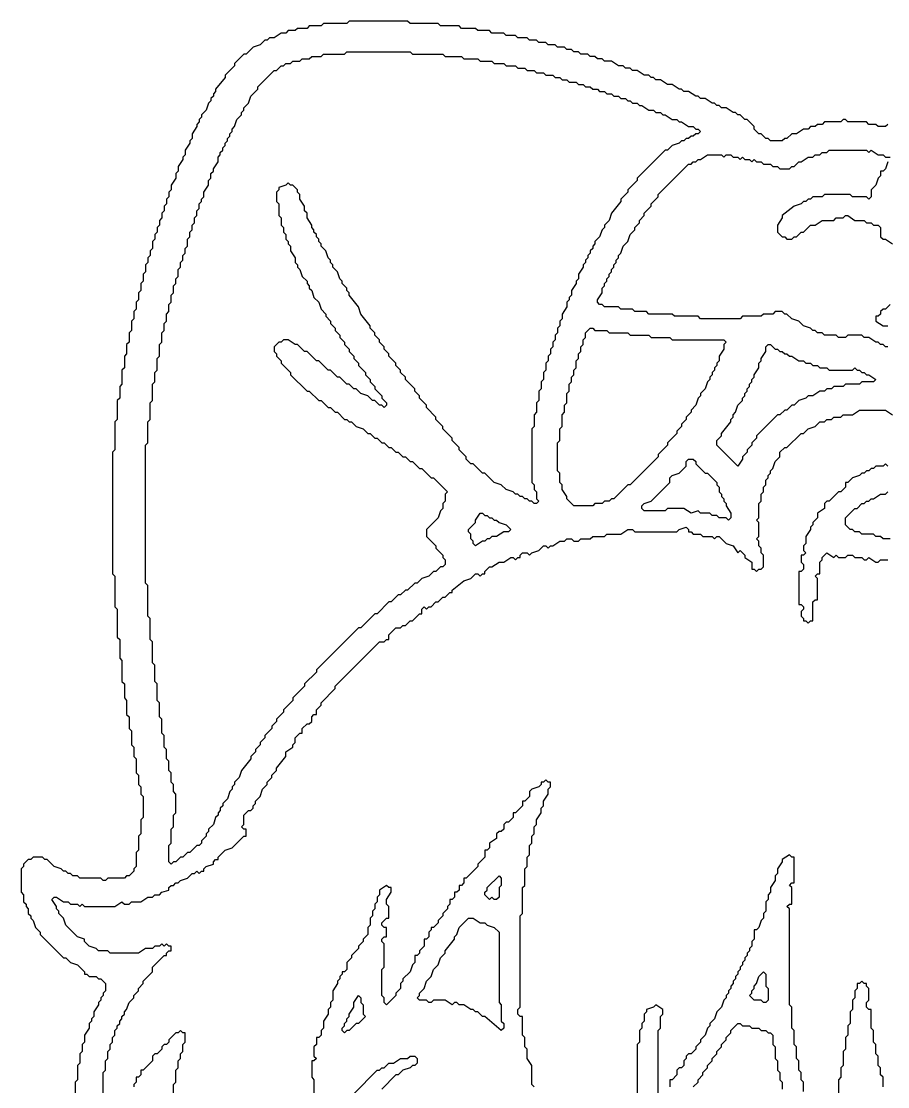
# Model space of a CAD drawing. Header units: millimetres. Extents: x 2 to 58.7, y 4.1 to 84.
# Drawn here: x 16.42 to 38.84, y 56.42 to 84 of the extents above; entities that cross this region are included whole.
import ezdxf

# ---------------------------------------------------------------- set-up
doc = ezdxf.new("R2010")
doc.units = ezdxf.units.MM
doc.layers.add('RAISED_METAL', color=7, linetype='Continuous')

msp = doc.modelspace()

# ---------------------------------------------------------------- linework, layer by layer
at = {"layer": 'RAISED_METAL'}
for points in [[(38.844, 81.333), (38.783, 81.273), (38.601, 81.273), (38.541, 81.333), (38.359, 81.333), (38.299, 81.394), (37.814, 81.394), (37.753, 81.455), (37.693, 81.455), (37.632, 81.394), (37.208, 81.394), (37.147, 81.333), (37.026, 81.333), (36.965, 81.273), (36.844, 81.273), (36.784, 81.212), (36.662, 81.212), (36.481, 81.091), (36.359, 81.091), (36.238, 80.97), (36.178, 80.97), (36.117, 80.909), (35.814, 80.909), (35.753, 80.97), (35.693, 80.97), (35.572, 81.091), (35.511, 81.091), (35.39, 81.212), (35.39, 81.273), (35.208, 81.455), (35.147, 81.455), (35.026, 81.576), (34.966, 81.576), (34.905, 81.636), (34.844, 81.636), (34.663, 81.758), (34.541, 81.758), (34.481, 81.818), (34.42, 81.818), (34.36, 81.879), (34.299, 81.879), (34.117, 82), (33.996, 82), (33.935, 82.061), (33.875, 82.061), (33.693, 82.182), (33.572, 82.182), (33.511, 82.242), (33.451, 82.242), (33.269, 82.364), (33.148, 82.364), (32.966, 82.485), (32.845, 82.485), (32.784, 82.545), (32.723, 82.545), (32.663, 82.606), (32.542, 82.606), (32.36, 82.727), (32.239, 82.727), (32.178, 82.788), (32.057, 82.788), (31.996, 82.848), (31.875, 82.848), (31.693, 82.97), (31.511, 82.97), (31.451, 83.03), (31.33, 83.03), (31.269, 83.091), (31.148, 83.091), (31.087, 83.152), (30.906, 83.152), (30.845, 83.212), (30.724, 83.212), (30.663, 83.273), (30.542, 83.273), (30.481, 83.333), (30.3, 83.333), (30.239, 83.394), (30.057, 83.394), (29.997, 83.455), (29.815, 83.455), (29.754, 83.515), (29.572, 83.515), (29.512, 83.576), (29.269, 83.576), (29.209, 83.636), (28.966, 83.636), (28.906, 83.697), (28.603, 83.697), (28.542, 83.758), (28.239, 83.758), (28.179, 83.818), (27.815, 83.818), (27.754, 83.879), (27.27, 83.879), (27.209, 83.939), (26.482, 83.939), (26.421, 84), (24.906, 84), (24.846, 83.939), (24.24, 83.939), (24.179, 83.879), (23.876, 83.879), (23.816, 83.818), (23.573, 83.818), (23.513, 83.758), (23.331, 83.758), (23.27, 83.697), (23.149, 83.697), (22.967, 83.576), (22.846, 83.576), (22.785, 83.515), (22.725, 83.515), (22.604, 83.394), (22.422, 83.333), (22.24, 83.152), (22.179, 83.152), (21.937, 82.909), (21.937, 82.848), (21.695, 82.606), (21.695, 82.545), (21.452, 82.242), (21.452, 82.182), (21.392, 82.121), (21.392, 82.061), (21.331, 82), (21.331, 81.939), (21.27, 81.879), (21.21, 81.697), (21.089, 81.576), (21.089, 81.515), (21.028, 81.455), (21.028, 81.394), (20.967, 81.333), (20.967, 81.273), (20.846, 81.091), (20.846, 80.97), (20.786, 80.909), (20.786, 80.848), (20.664, 80.667), (20.664, 80.545), (20.604, 80.485), (20.604, 80.424), (20.483, 80.242), (20.483, 80.121), (20.422, 80.061), (20.422, 79.939), (20.301, 79.758), (20.301, 79.636), (20.24, 79.576), (20.24, 79.455), (20.18, 79.394), (20.18, 79.273), (20.119, 79.212), (20.119, 79.091), (20.058, 79.03), (20.058, 78.909), (19.998, 78.848), (19.998, 78.727), (19.937, 78.667), (19.937, 78.545), (19.877, 78.485), (19.877, 78.364), (19.816, 78.303), (19.816, 78.121), (19.755, 78.061), (19.755, 77.939), (19.695, 77.879), (19.695, 77.758), (19.634, 77.697), (19.634, 77.515), (19.574, 77.455), (19.574, 77.273), (19.513, 77.212), (19.513, 77.03), (19.452, 76.97), (19.452, 76.788), (19.392, 76.727), (19.392, 76.545), (19.331, 76.485), (19.331, 76.303), (19.271, 76.242), (19.271, 76), (19.21, 75.939), (19.21, 75.697), (19.149, 75.636), (19.149, 75.394), (19.089, 75.333), (19.089, 75.03), (19.028, 74.97), (19.028, 74.606), (18.968, 74.545), (18.968, 74.242), (18.907, 74.182), (18.907, 73.697), (18.846, 73.636), (18.846, 72.909), (18.786, 72.848), (18.786, 69.697), (18.846, 69.636), (18.846, 68.848), (18.907, 68.788), (18.907, 68.061), (18.968, 68), (18.968, 67.515), (19.028, 67.455), (19.028, 66.909), (19.089, 66.848), (19.089, 66.485), (19.149, 66.424), (19.149, 66.061), (19.21, 66), (19.21, 65.697), (19.271, 65.636), (19.271, 65.273), (19.331, 65.212), (19.331, 64.97), (19.392, 64.909), (19.392, 64.545), (19.452, 64.485), (19.452, 64.242), (19.513, 64.182), (19.513, 64), (19.574, 63.939), (19.574, 63.394), (19.513, 63.333), (19.513, 62.97), (19.452, 62.909), (19.452, 62.545), (19.392, 62.485), (19.392, 62.121), (19.331, 62.061), (19.331, 62), (19.21, 61.879), (19.149, 61.879), (19.089, 61.818), (18.665, 61.818), (18.604, 61.758), (18.543, 61.758), (18.483, 61.818), (17.937, 61.818), (17.877, 61.879), (17.756, 61.879), (17.695, 61.939), (17.634, 61.939), (17.574, 62), (17.513, 62), (17.453, 62.061), (17.271, 62.121), (17.089, 62.303), (17.029, 62.303), (16.968, 62.364), (16.726, 62.364), (16.665, 62.303), (16.604, 62.303), (16.483, 62.182), (16.483, 62.121), (16.423, 62.061), (16.423, 61.455), (16.483, 61.394), (16.483, 61.212), (16.544, 61.152), (16.544, 61.091), (16.604, 61.03), (16.604, 60.909), (16.665, 60.848), (16.665, 60.788), (16.726, 60.727), (16.786, 60.545), (16.907, 60.424), (16.907, 60.364), (17.513, 59.758), (17.574, 59.758), (17.695, 59.636), (17.877, 59.576), (18.059, 59.394), (18.059, 59.333), (18.119, 59.333), (18.18, 59.273), (18.362, 59.273), (18.422, 59.212), (18.483, 59.212), (18.604, 59.091), (18.604, 58.909), (18.543, 58.848), (18.543, 58.788), (18.483, 58.727), (18.483, 58.667), (18.422, 58.606), (18.422, 58.545), (18.301, 58.364), (18.301, 58.242), (18.24, 58.182), (18.24, 58.121), (18.18, 58.061), (18.18, 57.939), (18.059, 57.758), (18.059, 57.576), (17.998, 57.515), (17.998, 57.333), (17.937, 57.273), (17.937, 57.03), (17.877, 56.97), (17.877, 56.606), (17.816, 56.545), (17.816, 56.242)], [(38.844, 75.576), (38.783, 75.576), (38.723, 75.636), (38.662, 75.636), (38.601, 75.697), (38.541, 75.697), (38.359, 75.818), (38.238, 75.818), (38.177, 75.879), (37.814, 75.879), (37.753, 75.818), (37.571, 75.818), (37.511, 75.879), (37.208, 75.879), (37.147, 75.939), (37.026, 75.939), (36.965, 76), (36.905, 76), (36.844, 76.061), (36.662, 76.121), (36.541, 76.242), (36.359, 76.303), (36.238, 76.424), (36.178, 76.424), (36.117, 76.485), (35.935, 76.485), (35.875, 76.424), (35.632, 76.424), (35.572, 76.364), (35.087, 76.364), (35.026, 76.303), (33.996, 76.303), (33.935, 76.364), (33.329, 76.364), (33.269, 76.424), (32.663, 76.424), (32.602, 76.485), (32.299, 76.485), (32.239, 76.545), (31.936, 76.545), (31.875, 76.606), (31.511, 76.606), (31.451, 76.667), (31.39, 76.667), (31.33, 76.727), (31.33, 76.788), (31.451, 76.97), (31.451, 77.091), (31.511, 77.152), (31.511, 77.212), (31.572, 77.273), (31.572, 77.333), (31.633, 77.394), (31.633, 77.455), (31.693, 77.515), (31.693, 77.576), (31.754, 77.636), (31.754, 77.697), (31.814, 77.758), (31.814, 77.818), (31.875, 77.879), (31.875, 77.939), (31.936, 78), (31.996, 78.182), (32.117, 78.303), (32.178, 78.485), (32.299, 78.606), (32.299, 78.667), (32.42, 78.788), (32.42, 78.848), (32.542, 78.97), (32.542, 79.03), (32.723, 79.212), (32.723, 79.273), (32.905, 79.455), (32.905, 79.515), (33.693, 80.303), (33.754, 80.303), (33.814, 80.364), (33.875, 80.364), (33.935, 80.424), (33.996, 80.424), (34.178, 80.545), (34.541, 80.545), (34.602, 80.485), (34.663, 80.545), (34.784, 80.545), (34.844, 80.485), (34.966, 80.485), (35.026, 80.424), (35.087, 80.485), (35.147, 80.424), (35.269, 80.424), (35.329, 80.364), (35.39, 80.424), (35.45, 80.364), (35.572, 80.364), (35.632, 80.303), (35.814, 80.303), (35.875, 80.242), (35.996, 80.242), (36.056, 80.182), (36.299, 80.182), (36.359, 80.242), (36.42, 80.242), (36.541, 80.364), (36.602, 80.364), (36.784, 80.485), (36.905, 80.485), (36.965, 80.545), (37.087, 80.545), (37.147, 80.606), (37.268, 80.606), (37.329, 80.667), (38.299, 80.667), (38.359, 80.606), (38.42, 80.667), (38.601, 80.545), (38.723, 80.545), (38.783, 80.485), (38.904, 80.485)], [(38.844, 80.364), (38.783, 80.182), (38.723, 80.121), (38.662, 80.121), (38.662, 80), (38.601, 79.939), (38.541, 79.758), (38.42, 79.636), (38.42, 79.455), (38.359, 79.394), (38.299, 79.455), (37.935, 79.455), (37.874, 79.515), (37.208, 79.515), (37.147, 79.455), (36.905, 79.455), (36.844, 79.394), (36.784, 79.394), (36.723, 79.333), (36.662, 79.333), (36.602, 79.273), (36.42, 79.212), (36.117, 78.97), (36.117, 78.909), (35.996, 78.727), (35.996, 78.545), (36.117, 78.424), (36.178, 78.424), (36.238, 78.364), (36.359, 78.364), (36.42, 78.424), (36.481, 78.424), (36.602, 78.545), (36.662, 78.545), (36.844, 78.727), (36.965, 78.727), (37.147, 78.848), (37.45, 78.848), (37.511, 78.909), (37.693, 78.909), (37.753, 78.97), (37.814, 78.97), (37.996, 78.848), (38.238, 78.848), (38.299, 78.788), (38.42, 78.788), (38.48, 78.727), (38.601, 78.727), (38.662, 78.667), (38.662, 78.424), (38.723, 78.364), (38.783, 78.364), (38.965, 78.242)], [(38.904, 76.667), (38.783, 76.545), (38.723, 76.545), (38.662, 76.485), (38.662, 76.424), (38.601, 76.364), (38.541, 76.364), (38.541, 76.242), (38.723, 76.121), (38.844, 76.121)], [(18.543, 55.818), (18.543, 56.788), (18.604, 56.848), (18.604, 57.091), (18.665, 57.152), (18.665, 57.333), (18.725, 57.394), (18.725, 57.515), (18.786, 57.576), (18.786, 57.697), (18.846, 57.758), (18.846, 57.879), (18.907, 57.939), (18.907, 58), (18.968, 58.061), (18.968, 58.121), (19.028, 58.182), (19.028, 58.242), (19.089, 58.303), (19.089, 58.364), (19.149, 58.424), (19.21, 58.606), (19.331, 58.727), (19.331, 58.788), (19.452, 58.909), (19.452, 58.97), (19.574, 59.091), (19.574, 59.152), (19.816, 59.394), (19.816, 59.515), (20.119, 59.818), (20.18, 59.818), (20.18, 59.879), (20.24, 59.939), (20.301, 59.939), (20.301, 60.061), (20.24, 60.061), (20.18, 60.121), (20.119, 60.061), (20.058, 60.121), (19.998, 60.061), (19.877, 60.061), (19.816, 60), (19.634, 60), (19.452, 59.879), (18.725, 59.879), (18.665, 59.939), (18.422, 59.939), (18.362, 60), (18.18, 60.061), (18.059, 60.182), (18.059, 60.242), (17.877, 60.303), (17.574, 60.606), (17.513, 60.788), (17.392, 60.909), (17.392, 60.97), (17.331, 61.03), (17.331, 61.091), (17.21, 61.273), (17.271, 61.333), (17.331, 61.333), (17.513, 61.212), (17.634, 61.212), (17.695, 61.152), (17.877, 61.152), (17.937, 61.091), (17.998, 61.152), (18.059, 61.091), (18.846, 61.091), (19.028, 61.212), (19.089, 61.152), (19.21, 61.152), (19.271, 61.212), (19.513, 61.212), (19.695, 61.333), (19.816, 61.333), (19.877, 61.394), (19.998, 61.394), (20.058, 61.455), (20.24, 61.515), (20.24, 61.576), (20.301, 61.636), (20.361, 61.636), (20.422, 61.697), (20.483, 61.697), (20.543, 61.758), (20.725, 61.818), (20.846, 61.939), (20.907, 61.939), (20.967, 62), (21.028, 61.939), (21.089, 62), (21.149, 62), (21.149, 62.061), (21.21, 62.121), (21.392, 62.182), (21.392, 62.242), (21.452, 62.303), (21.513, 62.303), (21.513, 62.364), (21.695, 62.545), (21.876, 62.606), (22.179, 62.909), (22.24, 62.909), (22.24, 63.091), (22.179, 63.091), (22.119, 63.152), (22.179, 63.212), (22.179, 63.455), (22.301, 63.576), (22.361, 63.576), (22.422, 63.636), (22.422, 63.697), (22.482, 63.758), (22.482, 63.818), (22.604, 63.939), (22.664, 64.121), (22.785, 64.242), (22.785, 64.303), (22.907, 64.424), (22.907, 64.485), (23.028, 64.606), (23.028, 64.667), (23.27, 64.97), (23.27, 65.091), (23.452, 65.212), (23.452, 65.273), (23.513, 65.333), (23.513, 65.455), (23.634, 65.576), (23.694, 65.576), (23.694, 65.697), (23.816, 65.818), (23.876, 65.818), (23.937, 65.879), (23.937, 66), (23.997, 66.061), (24.058, 66.061), (24.058, 66.182), (24.179, 66.303), (24.179, 66.364), (24.543, 66.727), (24.543, 66.788), (25.694, 67.939), (25.815, 67.939), (25.876, 68), (25.936, 68), (25.936, 68.121), (26.118, 68.303), (26.239, 68.303), (26.3, 68.364), (26.361, 68.364), (26.482, 68.485), (26.542, 68.485), (26.724, 68.667), (26.785, 68.667), (26.785, 68.788), (26.845, 68.848), (26.906, 68.788), (26.967, 68.848), (27.027, 68.848), (27.148, 68.97), (27.209, 68.97), (27.33, 69.091), (27.391, 69.091), (27.512, 69.212), (27.573, 69.212), (27.573, 69.273), (27.876, 69.515), (28.057, 69.576), (28.179, 69.697), (28.239, 69.697), (28.3, 69.636), (28.36, 69.697), (28.421, 69.697), (28.421, 69.758), (28.542, 69.879), (28.603, 69.879), (28.785, 70), (28.906, 70), (29.088, 70.121), (29.148, 70.121), (29.209, 70.061), (29.269, 70.121), (29.33, 70.121), (29.33, 70.182), (29.391, 70.242), (29.512, 70.242), (29.572, 70.182), (29.633, 70.242), (29.815, 70.303), (29.936, 70.424), (29.997, 70.424), (30.057, 70.364), (30.118, 70.424), (30.178, 70.424), (30.36, 70.545), (30.481, 70.545), (30.542, 70.606), (30.663, 70.606), (30.724, 70.545), (30.845, 70.545), (30.906, 70.606), (31.148, 70.606), (31.209, 70.667), (31.511, 70.667), (31.572, 70.727), (31.936, 70.727), (32.117, 70.848), (32.239, 70.848), (32.299, 70.788), (33.39, 70.788), (33.451, 70.848), (33.632, 70.909), (33.693, 70.848), (33.693, 70.788), (33.754, 70.788), (33.814, 70.727), (33.996, 70.727), (34.057, 70.667), (34.299, 70.667), (34.36, 70.606), (34.42, 70.667), (34.481, 70.667), (34.663, 70.485), (34.844, 70.424), (34.966, 70.242), (35.026, 70.303), (35.147, 70.182), (35.147, 70.121), (35.329, 70), (35.329, 69.818), (35.39, 69.818), (35.45, 69.758), (35.511, 69.818), (35.572, 69.818), (35.632, 69.879), (35.632, 70.182), (35.572, 70.242), (35.572, 70.364), (35.511, 70.424), (35.511, 70.545), (35.45, 70.606), (35.511, 70.667), (35.511, 71.03), (35.45, 71.091), (35.511, 71.152), (35.511, 71.515), (35.572, 71.576), (35.572, 71.758), (35.632, 71.818), (35.632, 71.939), (35.693, 72), (35.693, 72.121), (35.753, 72.182), (35.753, 72.242), (35.814, 72.303), (35.814, 72.364), (35.875, 72.424), (35.935, 72.606), (36.056, 72.727), (36.056, 72.848), (36.178, 72.97), (36.238, 72.97), (36.602, 73.333), (36.662, 73.333), (36.784, 73.455), (36.965, 73.515), (37.087, 73.636), (37.208, 73.636), (37.268, 73.697), (37.39, 73.697), (37.45, 73.758), (37.632, 73.758), (37.693, 73.818), (37.935, 73.818), (38.117, 73.939), (38.783, 73.939), (38.965, 73.818)], [(38.844, 72.485), (38.783, 72.545), (38.723, 72.485), (38.541, 72.485), (38.48, 72.424), (38.42, 72.424), (38.359, 72.364), (38.299, 72.364), (38.238, 72.303), (38.177, 72.303), (38.117, 72.242), (37.935, 72.182), (37.814, 72.061), (37.753, 72.061), (37.753, 71.939), (37.632, 71.818), (37.571, 71.818), (37.329, 71.576), (37.268, 71.576), (37.208, 71.515), (37.208, 71.394), (37.026, 71.273), (37.026, 71.152), (36.905, 71.03), (36.905, 70.97), (36.844, 70.909), (36.844, 70.848), (36.723, 70.667), (36.723, 70.485), (36.662, 70.424), (36.662, 70.303), (36.723, 70.242), (36.662, 70.182), (36.602, 70.182), (36.602, 70), (36.662, 69.939), (36.662, 69.818), (36.602, 69.758), (36.541, 69.758), (36.541, 68.909), (36.602, 68.909), (36.662, 68.848), (36.662, 68.788), (36.602, 68.727), (36.602, 68.606), (36.662, 68.545), (36.662, 68.485), (36.723, 68.485), (36.784, 68.424), (36.844, 68.485), (36.905, 68.485), (36.905, 68.97), (36.965, 69.03), (37.026, 69.03), (37.026, 69.576), (36.965, 69.636), (37.026, 69.697), (37.087, 69.697), (37.087, 70), (37.147, 70.061), (37.147, 70.121), (37.268, 70.242), (37.45, 70.121), (37.511, 70.182), (37.571, 70.121), (37.753, 70.121), (37.814, 70.182), (37.935, 70.182), (37.996, 70.121), (38.177, 70.121), (38.238, 70.061), (38.299, 70.061), (38.359, 70.121), (38.541, 70), (38.601, 70), (38.662, 70.061), (38.844, 70.061)], [(38.904, 70.606), (38.723, 70.606), (38.662, 70.667), (38.541, 70.667), (38.48, 70.727), (38.177, 70.727), (38.117, 70.788), (37.996, 70.788), (37.935, 70.848), (37.874, 70.848), (37.753, 70.97), (37.753, 71.152), (37.996, 71.394), (38.056, 71.394), (38.177, 71.515), (38.238, 71.515), (38.299, 71.576), (38.359, 71.576), (38.42, 71.636), (38.48, 71.636), (38.662, 71.758), (38.783, 71.758), (38.844, 71.818)], [(29.694, 56.424), (29.633, 56.485), (29.633, 56.97), (29.512, 57.152), (29.512, 57.394), (29.451, 57.455), (29.451, 57.697), (29.391, 57.758), (29.391, 58.242), (29.33, 58.242), (29.269, 58.303), (29.269, 58.424), (29.33, 58.485), (29.33, 60.848), (29.391, 60.909), (29.391, 61.576), (29.451, 61.636), (29.451, 62.061), (29.512, 62.121), (29.512, 62.364), (29.572, 62.424), (29.572, 62.667), (29.633, 62.727), (29.633, 62.909), (29.694, 62.97), (29.694, 63.152), (29.754, 63.212), (29.754, 63.333), (29.875, 63.515), (29.875, 63.636), (29.936, 63.697), (29.936, 63.818), (30.057, 64), (30.057, 64.121), (30.118, 64.182), (30.118, 64.303), (30.057, 64.303), (29.997, 64.364), (29.936, 64.303), (29.875, 64.303), (29.875, 64.242), (29.815, 64.182), (29.633, 64.121), (29.572, 64.061), (29.572, 63.939), (29.451, 63.818), (29.391, 63.818), (29.391, 63.697), (29.209, 63.515), (29.148, 63.515), (29.148, 63.394), (29.027, 63.273), (28.966, 63.273), (28.906, 63.212), (28.906, 63.091), (28.845, 63.03), (28.785, 63.03), (28.724, 62.97), (28.724, 62.848), (28.542, 62.727), (28.542, 62.606), (28.482, 62.545), (28.421, 62.545), (28.421, 62.364), (28.239, 62.182), (28.239, 62.121), (27.936, 61.818), (27.876, 61.818), (27.876, 61.697), (27.815, 61.636), (27.754, 61.636), (27.754, 61.515), (27.694, 61.455), (27.633, 61.455), (27.633, 61.333), (27.573, 61.273), (27.512, 61.273), (27.512, 61.152), (27.451, 61.091), (27.451, 61.03), (27.33, 60.909), (27.33, 60.848), (27.209, 60.727), (27.209, 60.667), (27.088, 60.545), (27.027, 60.545), (27.027, 60.485), (26.967, 60.424), (26.967, 60.303), (26.906, 60.242), (26.845, 60.242), (26.845, 60.061), (26.724, 59.939), (26.724, 59.879), (26.664, 59.818), (26.603, 59.818), (26.603, 59.636), (26.542, 59.576), (26.482, 59.394), (26.3, 59.212), (26.3, 59.152), (26.239, 59.091), (26.239, 58.97), (26.118, 58.848), (26.118, 58.788), (25.876, 58.545), (25.815, 58.606), (25.815, 58.727), (25.755, 58.788), (25.755, 59.455), (25.815, 59.515), (25.815, 60.121), (25.755, 60.182), (25.755, 60.242), (25.815, 60.303), (25.876, 60.303), (25.876, 60.545), (25.815, 60.545), (25.755, 60.606), (25.755, 60.667), (25.876, 60.788), (25.936, 60.788), (25.936, 61.091), (25.876, 61.152), (25.876, 61.273), (25.997, 61.455), (25.997, 61.576), (25.936, 61.576), (25.876, 61.636), (25.694, 61.515), (25.694, 61.394), (25.633, 61.333), (25.633, 61.212), (25.573, 61.152), (25.573, 61.03), (25.512, 60.97), (25.512, 60.848), (25.452, 60.788), (25.452, 60.606), (25.391, 60.545), (25.391, 60.364), (25.27, 60.242), (25.27, 60.182), (25.149, 60.061), (25.149, 60), (24.967, 59.818), (24.967, 59.758), (24.846, 59.636), (24.846, 59.455), (24.785, 59.394), (24.724, 59.394), (24.724, 59.333), (24.664, 59.273), (24.664, 59.212), (24.603, 59.152), (24.603, 59.091), (24.482, 58.909), (24.482, 58.667), (24.421, 58.606), (24.421, 58.485), (24.361, 58.424), (24.361, 58.303), (24.24, 58.121), (24.24, 57.939), (24.179, 57.879), (24.179, 57.758), (24.119, 57.697), (24.058, 57.697), (24.058, 57.515), (23.997, 57.455), (23.997, 57.212), (24.058, 57.152), (23.997, 57.091), (23.937, 57.091), (23.937, 56.667), (23.997, 56.606), (23.997, 56.242)], [(36.662, 56.303), (36.662, 56.545), (36.602, 56.606), (36.602, 56.788), (36.541, 56.848), (36.541, 57.091), (36.481, 57.152), (36.481, 57.455), (36.42, 57.515), (36.42, 57.879), (36.359, 57.939), (36.359, 58.485), (36.299, 58.545), (36.299, 61.03), (36.238, 61.091), (36.299, 61.152), (36.359, 61.152), (36.359, 61.576), (36.299, 61.636), (36.359, 61.697), (36.42, 61.697), (36.42, 62.364), (36.359, 62.364), (36.299, 62.424), (36.117, 62.303), (36.117, 62.242), (35.996, 62.061), (35.996, 61.939), (35.935, 61.879), (35.935, 61.758), (35.814, 61.576), (35.814, 61.455), (35.753, 61.394), (35.753, 61.273), (35.693, 61.212), (35.693, 60.97), (35.632, 60.909), (35.632, 60.788), (35.572, 60.727), (35.511, 60.545), (35.45, 60.485), (35.39, 60.485), (35.39, 60.242), (35.329, 60.182), (35.329, 60.061), (35.269, 60), (35.269, 59.939), (35.208, 59.879), (35.208, 59.818), (35.147, 59.758), (35.147, 59.697), (35.087, 59.636), (35.087, 59.576), (35.026, 59.515), (35.026, 59.455), (34.966, 59.394), (34.966, 59.333), (34.905, 59.273), (34.905, 59.212), (34.844, 59.152), (34.844, 59.091), (34.784, 59.03), (34.784, 58.97), (34.723, 58.909), (34.723, 58.848), (34.663, 58.788), (34.663, 58.727), (34.602, 58.667), (34.541, 58.485), (34.42, 58.364), (34.36, 58.182), (34.238, 58.061), (34.238, 58), (34.178, 57.939), (34.117, 57.758), (33.996, 57.636), (33.996, 57.576), (33.875, 57.455), (33.875, 57.394), (33.754, 57.273), (33.693, 57.273), (33.632, 57.212), (33.632, 57.152), (33.572, 57.091), (33.572, 56.97), (33.511, 56.909), (33.451, 56.909), (33.39, 56.848), (33.39, 56.727), (33.269, 56.606), (33.208, 56.606), (33.208, 56.424)], [(38.723, 56.424), (38.723, 56.667), (38.662, 56.727), (38.662, 56.909), (38.601, 56.97), (38.601, 57.212), (38.541, 57.273), (38.541, 57.515), (38.48, 57.576), (38.48, 57.879), (38.42, 57.939), (38.42, 58.424), (38.359, 58.424), (38.299, 58.485), (38.299, 58.606), (38.359, 58.667), (38.359, 58.97), (38.299, 59.03), (38.299, 59.091), (38.238, 59.091), (38.177, 59.152), (38.117, 59.091), (38.056, 59.091), (38.056, 58.97), (37.996, 58.909), (37.996, 58.727), (37.935, 58.667), (37.935, 58.424), (37.874, 58.364), (37.874, 58.061), (37.814, 58), (37.814, 57.758), (37.753, 57.697), (37.753, 57.394), (37.693, 57.333), (37.693, 56.97), (37.632, 56.909), (37.632, 56.667), (37.571, 56.606), (37.571, 56.121)], [(32.905, 56.182), (32.905, 57.879), (32.966, 57.939), (32.966, 58.242), (33.026, 58.303), (33.026, 58.424), (32.845, 58.545), (32.784, 58.485), (32.602, 58.424), (32.602, 58.364), (32.542, 58.303), (32.542, 58.121), (32.481, 58.061), (32.481, 57.939), (32.42, 57.879), (32.42, 57.576), (32.36, 57.515), (32.36, 55.879)], [(33.814, 56.424), (33.935, 56.545), (33.935, 56.606), (34.057, 56.727), (34.057, 56.788), (34.178, 56.909), (34.178, 56.97), (34.299, 57.091), (34.299, 57.152), (34.42, 57.273), (34.42, 57.333), (34.541, 57.455), (34.541, 57.515), (34.663, 57.636), (34.663, 57.697), (34.784, 57.818), (34.784, 57.879), (34.966, 58.061), (35.026, 58.061), (35.087, 58), (35.269, 58), (35.329, 57.939), (35.511, 57.939), (35.572, 57.879), (35.693, 57.879), (35.753, 57.818), (35.814, 57.818), (35.875, 57.758), (35.875, 57.515), (35.935, 57.455), (35.935, 57.152), (35.996, 57.091), (35.996, 56.848), (36.056, 56.788), (36.056, 56.606), (36.117, 56.545), (36.117, 56.364)], [(20.361, 55.394), (20.361, 56.485), (20.422, 56.545), (20.422, 56.848), (20.483, 56.909), (20.483, 57.091), (20.543, 57.152), (20.543, 57.273), (20.604, 57.333), (20.604, 57.515), (20.664, 57.576), (20.664, 57.818), (20.604, 57.818), (20.543, 57.879), (20.483, 57.818), (20.422, 57.818), (20.24, 57.636), (20.24, 57.576), (20.18, 57.515), (20.119, 57.515), (20.058, 57.455), (20.058, 57.394), (19.937, 57.273), (19.877, 57.273), (19.816, 57.212), (19.816, 57.091), (19.574, 56.848), (19.513, 56.848), (19.513, 56.727), (19.452, 56.667), (19.392, 56.667), (19.392, 56.545), (19.331, 56.485), (19.331, 56.424)], [(25.027, 56.242), (25.633, 56.848), (25.694, 56.848), (25.755, 56.909), (25.815, 56.909), (25.936, 57.03), (26.058, 57.03), (26.239, 57.152), (26.421, 57.152), (26.482, 57.212), (26.603, 57.212), (26.664, 57.152), (26.664, 57.03), (26.603, 56.97), (26.542, 56.97), (26.482, 56.909), (26.3, 56.848), (26.179, 56.727), (26.118, 56.727), (25.755, 56.364)]]:
    msp.add_lwpolyline(points, dxfattribs=at)
for points in [[(33.935, 81.212), (33.996, 81.152), (33.935, 81.091), (33.875, 81.091), (33.814, 81.03), (33.754, 81.03), (33.693, 80.97), (33.632, 80.97), (33.572, 80.909), (33.511, 80.909), (33.451, 80.848), (33.269, 80.788), (33.148, 80.667), (33.087, 80.667), (32.36, 79.939), (32.36, 79.879), (32.117, 79.636), (32.117, 79.576), (31.936, 79.394), (31.936, 79.333), (31.693, 79.03), (31.633, 78.848), (31.511, 78.727), (31.511, 78.667), (31.451, 78.606), (31.39, 78.424), (31.269, 78.303), (31.269, 78.242), (31.209, 78.182), (31.209, 78.121), (31.148, 78.061), (31.148, 78), (31.087, 77.939), (31.087, 77.879), (31.027, 77.818), (31.027, 77.758), (30.966, 77.697), (30.966, 77.636), (30.845, 77.455), (30.845, 77.333), (30.784, 77.273), (30.784, 77.212), (30.663, 77.03), (30.663, 76.909), (30.603, 76.848), (30.603, 76.788), (30.542, 76.727), (30.542, 76.606), (30.421, 76.424), (30.421, 76.303), (30.36, 76.242), (30.36, 76.121), (30.3, 76.061), (30.3, 75.939), (30.239, 75.879), (30.239, 75.758), (30.178, 75.697), (30.178, 75.576), (30.118, 75.515), (30.118, 75.394), (30.057, 75.333), (30.057, 75.212), (29.997, 75.152), (29.997, 74.97), (29.936, 74.909), (29.936, 74.727), (29.875, 74.667), (29.875, 74.485), (29.815, 74.424), (29.815, 74.182), (29.754, 74.121), (29.754, 73.879), (29.694, 73.818), (29.694, 73.515), (29.633, 73.455), (29.633, 72.061), (29.694, 72), (29.694, 71.879), (29.754, 71.818), (29.754, 71.636), (29.815, 71.576), (29.754, 71.515), (29.694, 71.515), (29.633, 71.576), (29.572, 71.576), (29.512, 71.636), (29.451, 71.636), (29.391, 71.697), (29.33, 71.697), (29.269, 71.758), (29.209, 71.758), (29.148, 71.818), (28.966, 71.879), (28.845, 72), (28.663, 72.061), (28.421, 72.303), (28.36, 72.303), (28.118, 72.545), (28.057, 72.545), (27.936, 72.667), (27.936, 72.727), (27.754, 72.909), (27.754, 72.97), (27.573, 73.152), (27.573, 73.212), (27.33, 73.455), (27.33, 73.515), (27.148, 73.697), (27.148, 73.758), (26.906, 74), (26.906, 74.061), (26.724, 74.242), (26.724, 74.303), (26.603, 74.424), (26.603, 74.485), (26.361, 74.727), (26.361, 74.788), (26.239, 74.909), (26.239, 74.97), (26.118, 75.091), (26.118, 75.152), (25.936, 75.333), (25.936, 75.394), (25.815, 75.515), (25.815, 75.576), (25.694, 75.697), (25.694, 75.758), (25.573, 75.879), (25.573, 75.939), (25.452, 76.061), (25.452, 76.121), (25.209, 76.424), (25.149, 76.606), (24.906, 76.909), (24.906, 76.97), (24.846, 77.03), (24.846, 77.091), (24.724, 77.212), (24.724, 77.273), (24.664, 77.333), (24.603, 77.515), (24.482, 77.636), (24.482, 77.697), (24.421, 77.758), (24.421, 77.818), (24.361, 77.879), (24.3, 78.061), (24.179, 78.182), (24.179, 78.242), (24.119, 78.303), (24.119, 78.364), (24.058, 78.424), (24.058, 78.485), (23.997, 78.545), (23.997, 78.606), (23.937, 78.667), (23.937, 78.727), (23.816, 78.909), (23.816, 79.03), (23.755, 79.091), (23.755, 79.212), (23.634, 79.394), (23.634, 79.515), (23.573, 79.576), (23.573, 79.636), (23.452, 79.758), (23.391, 79.758), (23.331, 79.818), (23.27, 79.758), (23.088, 79.697), (23.088, 79.636), (23.028, 79.576), (23.028, 79.333), (23.088, 79.273), (23.088, 78.97), (23.149, 78.909), (23.149, 78.727), (23.21, 78.667), (23.21, 78.545), (23.27, 78.485), (23.27, 78.364), (23.331, 78.303), (23.331, 78.242), (23.391, 78.182), (23.391, 78.061), (23.513, 77.879), (23.513, 77.758), (23.573, 77.697), (23.573, 77.636), (23.634, 77.576), (23.694, 77.394), (23.816, 77.273), (23.816, 77.212), (23.876, 77.152), (23.876, 77.091), (23.937, 77.03), (23.997, 76.848), (24.119, 76.727), (24.179, 76.545), (24.3, 76.424), (24.3, 76.364), (24.421, 76.242), (24.421, 76.182), (24.543, 76.061), (24.543, 76), (24.664, 75.879), (24.664, 75.818), (24.785, 75.697), (24.785, 75.636), (24.906, 75.515), (24.906, 75.455), (25.027, 75.333), (25.027, 75.273), (25.149, 75.152), (25.149, 75.091), (25.33, 74.909), (25.33, 74.848), (25.452, 74.727), (25.452, 74.667), (25.573, 74.545), (25.573, 74.485), (25.755, 74.303), (25.755, 74.242), (25.876, 74.121), (25.876, 74.061), (25.815, 74), (25.755, 74.061), (25.694, 74.061), (25.573, 74.182), (25.512, 74.182), (25.391, 74.303), (25.209, 74.364), (25.088, 74.485), (25.027, 74.485), (24.906, 74.606), (24.846, 74.606), (24.664, 74.788), (24.603, 74.788), (24.421, 74.97), (24.361, 74.97), (24.119, 75.212), (24.058, 75.212), (23.816, 75.455), (23.755, 75.455), (23.573, 75.636), (23.513, 75.636), (23.331, 75.758), (23.21, 75.758), (23.149, 75.697), (23.088, 75.697), (22.967, 75.576), (22.967, 75.455), (23.028, 75.394), (23.028, 75.333), (23.149, 75.212), (23.149, 75.152), (23.391, 74.909), (23.391, 74.848), (23.816, 74.424), (23.876, 74.424), (24.119, 74.182), (24.179, 74.182), (24.361, 74), (24.421, 74), (24.543, 73.879), (24.603, 73.879), (24.785, 73.697), (24.846, 73.697), (24.906, 73.636), (24.967, 73.636), (25.088, 73.515), (25.27, 73.455), (25.391, 73.333), (25.452, 73.333), (25.573, 73.212), (25.633, 73.212), (25.755, 73.091), (25.815, 73.091), (25.936, 72.97), (25.997, 72.97), (26.118, 72.848), (26.179, 72.848), (26.3, 72.727), (26.361, 72.727), (26.482, 72.606), (26.542, 72.606), (26.724, 72.424), (26.785, 72.424), (27.027, 72.182), (27.088, 72.182), (27.451, 71.818), (27.391, 71.758), (27.391, 71.576), (27.33, 71.515), (27.33, 71.394), (27.27, 71.333), (27.209, 71.152), (26.906, 70.848), (26.906, 70.667), (27.148, 70.424), (27.148, 70.364), (27.33, 70.182), (27.33, 70.121), (27.391, 70.061), (27.391, 69.939), (27.33, 69.879), (27.27, 69.879), (27.148, 69.758), (27.088, 69.758), (26.967, 69.636), (26.785, 69.576), (26.664, 69.455), (26.603, 69.455), (26.421, 69.273), (26.361, 69.273), (26.239, 69.152), (26.179, 69.152), (25.997, 68.97), (25.936, 68.97), (25.633, 68.667), (25.573, 68.667), (25.209, 68.303), (25.149, 68.303), (24.058, 67.212), (24.058, 67.152), (23.755, 66.848), (23.755, 66.788), (23.452, 66.485), (23.452, 66.424), (23.21, 66.182), (23.21, 66.121), (23.028, 65.939), (23.028, 65.879), (22.907, 65.758), (22.907, 65.697), (22.725, 65.515), (22.725, 65.455), (22.604, 65.333), (22.604, 65.273), (22.482, 65.152), (22.482, 65.091), (22.361, 64.97), (22.361, 64.909), (22.119, 64.606), (22.058, 64.424), (21.937, 64.303), (21.937, 64.242), (21.876, 64.182), (21.876, 64.121), (21.816, 64.061), (21.755, 63.879), (21.634, 63.758), (21.634, 63.697), (21.573, 63.636), (21.573, 63.576), (21.513, 63.515), (21.513, 63.455), (21.452, 63.394), (21.392, 63.212), (21.27, 63.091), (21.27, 63.03), (21.21, 62.97), (21.21, 62.909), (21.089, 62.788), (21.089, 62.727), (21.028, 62.667), (20.967, 62.667), (20.786, 62.485), (20.725, 62.485), (20.604, 62.364), (20.543, 62.364), (20.422, 62.242), (20.361, 62.242), (20.301, 62.182), (20.24, 62.242), (20.24, 62.667), (20.301, 62.727), (20.301, 63.091), (20.361, 63.152), (20.361, 63.455), (20.422, 63.515), (20.422, 64), (20.361, 64.061), (20.361, 64.242), (20.301, 64.303), (20.301, 64.545), (20.24, 64.606), (20.24, 64.848), (20.18, 64.909), (20.18, 65.152), (20.119, 65.212), (20.119, 65.515), (20.058, 65.576), (20.058, 65.939), (19.998, 66), (19.998, 66.364), (19.937, 66.424), (19.937, 66.848), (19.877, 66.909), (19.877, 67.333), (19.816, 67.394), (19.816, 67.939), (19.755, 68), (19.755, 68.545), (19.695, 68.606), (19.695, 69.394), (19.634, 69.455), (19.634, 73.03), (19.695, 73.091), (19.695, 73.636), (19.755, 73.697), (19.755, 74.121), (19.816, 74.182), (19.816, 74.606), (19.877, 74.667), (19.877, 74.909), (19.937, 74.97), (19.937, 75.273), (19.998, 75.333), (19.998, 75.636), (20.058, 75.697), (20.058, 75.939), (20.119, 76), (20.119, 76.182), (20.18, 76.242), (20.18, 76.424), (20.24, 76.485), (20.24, 76.667), (20.301, 76.727), (20.301, 76.909), (20.361, 76.97), (20.361, 77.152), (20.422, 77.212), (20.422, 77.333), (20.483, 77.394), (20.483, 77.576), (20.543, 77.636), (20.543, 77.758), (20.604, 77.818), (20.604, 77.939), (20.664, 78), (20.664, 78.121), (20.725, 78.182), (20.725, 78.364), (20.786, 78.424), (20.786, 78.545), (20.846, 78.606), (20.846, 78.727), (20.907, 78.788), (20.907, 78.909), (20.967, 78.97), (20.967, 79.091), (21.028, 79.152), (21.028, 79.273), (21.089, 79.333), (21.089, 79.394), (21.149, 79.455), (21.149, 79.576), (21.27, 79.758), (21.27, 79.879), (21.331, 79.939), (21.331, 80.061), (21.392, 80.121), (21.392, 80.182), (21.513, 80.364), (21.513, 80.485), (21.573, 80.545), (21.573, 80.606), (21.634, 80.667), (21.634, 80.727), (21.695, 80.788), (21.695, 80.848), (21.755, 80.909), (21.755, 80.97), (21.816, 81.03), (21.816, 81.091), (21.876, 81.152), (21.876, 81.212), (21.937, 81.273), (21.998, 81.455), (22.119, 81.576), (22.119, 81.636), (22.179, 81.697), (22.179, 81.758), (22.301, 81.879), (22.361, 82.061), (22.543, 82.242), (22.543, 82.303), (22.967, 82.727), (23.028, 82.727), (23.149, 82.848), (23.21, 82.848), (23.27, 82.909), (23.391, 82.909), (23.452, 82.97), (23.634, 82.97), (23.694, 83.03), (23.876, 83.03), (23.937, 83.091), (24.179, 83.091), (24.24, 83.152), (24.785, 83.152), (24.846, 83.212), (26.482, 83.212), (26.542, 83.152), (27.33, 83.152), (27.391, 83.091), (27.815, 83.091), (27.876, 83.03), (28.239, 83.03), (28.3, 82.97), (28.603, 82.97), (28.663, 82.909), (28.906, 82.909), (28.966, 82.848), (29.209, 82.848), (29.269, 82.788), (29.451, 82.788), (29.512, 82.727), (29.694, 82.727), (29.754, 82.667), (29.936, 82.667), (29.997, 82.606), (30.178, 82.606), (30.239, 82.545), (30.36, 82.545), (30.421, 82.485), (30.542, 82.485), (30.603, 82.424), (30.784, 82.424), (30.845, 82.364), (30.966, 82.364), (31.027, 82.303), (31.148, 82.303), (31.209, 82.242), (31.33, 82.242), (31.39, 82.182), (31.511, 82.182), (31.572, 82.121), (31.693, 82.121), (31.754, 82.061), (31.875, 82.061), (31.936, 82), (32.057, 82), (32.117, 81.939), (32.178, 81.939), (32.239, 81.879), (32.36, 81.879), (32.42, 81.818), (32.481, 81.818), (32.663, 81.697), (32.784, 81.697), (32.845, 81.636), (32.966, 81.636), (33.026, 81.576), (33.087, 81.576), (33.269, 81.455), (33.39, 81.455), (33.451, 81.394), (33.511, 81.394), (33.693, 81.273), (33.814, 81.273), (33.875, 81.212)], [(34.602, 75.758), (34.663, 75.697), (34.602, 75.636), (34.602, 75.515), (34.481, 75.333), (34.481, 75.212), (34.42, 75.152), (34.42, 75.091), (34.36, 75.03), (34.36, 74.97), (34.299, 74.909), (34.299, 74.848), (34.238, 74.788), (34.238, 74.727), (34.178, 74.667), (34.117, 74.485), (33.996, 74.364), (33.996, 74.303), (33.935, 74.242), (33.875, 74.061), (33.754, 73.939), (33.754, 73.879), (33.632, 73.758), (33.632, 73.697), (33.511, 73.576), (33.511, 73.515), (33.39, 73.394), (33.39, 73.333), (33.148, 73.091), (33.148, 73.03), (32.905, 72.788), (32.905, 72.727), (32.178, 72), (32.117, 72), (31.754, 71.636), (31.693, 71.636), (31.633, 71.576), (31.511, 71.576), (31.451, 71.515), (31.269, 71.515), (31.209, 71.455), (30.724, 71.455), (30.542, 71.636), (30.542, 71.697), (30.421, 71.879), (30.421, 72), (30.36, 72.061), (30.36, 72.303), (30.3, 72.364), (30.3, 73.091), (30.36, 73.152), (30.36, 73.455), (30.421, 73.515), (30.421, 73.818), (30.481, 73.879), (30.481, 74.061), (30.542, 74.121), (30.542, 74.364), (30.603, 74.424), (30.603, 74.606), (30.663, 74.667), (30.663, 74.788), (30.724, 74.848), (30.724, 74.97), (30.784, 75.03), (30.784, 75.212), (30.845, 75.273), (30.845, 75.394), (30.906, 75.455), (30.906, 75.576), (30.966, 75.636), (30.966, 75.758), (31.027, 75.818), (31.027, 75.939), (31.148, 76.061), (31.209, 76.061), (31.269, 76), (31.572, 76), (31.633, 75.939), (32.117, 75.939), (32.178, 75.879), (32.663, 75.879), (32.723, 75.818), (33.208, 75.818), (33.269, 75.758)], [(38.541, 74.727), (38.48, 74.667), (38.177, 74.667), (38.117, 74.606), (37.753, 74.606), (37.693, 74.545), (37.45, 74.545), (37.39, 74.485), (37.268, 74.485), (37.208, 74.424), (37.087, 74.424), (36.905, 74.303), (36.784, 74.303), (36.723, 74.242), (36.541, 74.182), (36.42, 74.061), (36.359, 74.061), (36.238, 73.939), (36.178, 73.939), (36.056, 73.818), (35.996, 73.818), (35.45, 73.273), (35.45, 73.212), (35.329, 73.091), (35.329, 73.03), (35.208, 72.909), (35.208, 72.848), (35.087, 72.727), (35.087, 72.667), (34.966, 72.485), (34.42, 73.03), (34.42, 73.152), (34.541, 73.273), (34.541, 73.333), (34.784, 73.636), (34.784, 73.697), (34.844, 73.758), (34.844, 73.818), (34.905, 73.879), (34.966, 74.061), (35.087, 74.182), (35.087, 74.242), (35.147, 74.303), (35.147, 74.364), (35.208, 74.424), (35.208, 74.485), (35.269, 74.545), (35.269, 74.606), (35.329, 74.667), (35.329, 74.727), (35.39, 74.788), (35.39, 74.848), (35.511, 75.03), (35.511, 75.152), (35.572, 75.212), (35.572, 75.273), (35.693, 75.455), (35.693, 75.576), (35.753, 75.636), (35.814, 75.636), (35.935, 75.515), (35.996, 75.515), (36.056, 75.455), (36.117, 75.455), (36.178, 75.394), (36.238, 75.394), (36.299, 75.333), (36.359, 75.333), (36.541, 75.212), (36.662, 75.212), (36.723, 75.152), (36.844, 75.152), (36.905, 75.091), (37.026, 75.091), (37.087, 75.03), (37.268, 75.03), (37.329, 74.97), (37.935, 74.97), (37.996, 75.03), (38.056, 74.97), (38.117, 74.97), (38.177, 74.909), (38.238, 74.909), (38.299, 74.848), (38.359, 74.848)], [(32.481, 71.455), (32.542, 71.515), (32.723, 71.576), (33.208, 72.061), (33.208, 72.182), (33.269, 72.242), (33.451, 72.303), (33.632, 72.485), (33.632, 72.606), (33.693, 72.667), (33.814, 72.667), (33.875, 72.606), (33.875, 72.545), (34.117, 72.303), (34.178, 72.303), (34.42, 72.061), (34.42, 72), (34.481, 71.939), (34.481, 71.818), (34.541, 71.758), (34.541, 71.697), (34.602, 71.636), (34.602, 71.576), (34.663, 71.515), (34.663, 71.455), (34.784, 71.273), (34.784, 71.152), (34.723, 71.091), (34.663, 71.152), (34.481, 71.152), (34.42, 71.212), (34.299, 71.212), (34.238, 71.273), (33.996, 71.273), (33.935, 71.333), (33.754, 71.273), (33.572, 71.394), (33.148, 71.394), (33.087, 71.333), (32.542, 71.333), (32.481, 71.394)], [(27.997, 70.788), (27.997, 70.848), (28.179, 71.03), (28.179, 71.091), (28.3, 71.273), (28.36, 71.273), (28.421, 71.212), (28.482, 71.212), (28.542, 71.152), (28.603, 71.152), (28.663, 71.091), (28.724, 71.091), (28.785, 71.03), (28.966, 70.97), (29.088, 70.848), (29.027, 70.788), (28.906, 70.788), (28.724, 70.667), (28.603, 70.667), (28.542, 70.606), (28.482, 70.606), (28.421, 70.545), (28.36, 70.545), (28.179, 70.424), (28.118, 70.485), (28.118, 70.545), (28.057, 70.606), (28.057, 70.727)], [(28.785, 61.879), (28.845, 61.818), (28.845, 61.636), (28.785, 61.576), (28.785, 61.333), (28.724, 61.273), (28.663, 61.273), (28.603, 61.333), (28.542, 61.273), (28.421, 61.394), (28.421, 61.455), (28.482, 61.515), (28.482, 61.576)], [(27.997, 60.788), (28.118, 60.788), (28.3, 60.667), (28.421, 60.667), (28.482, 60.606), (28.663, 60.545), (28.785, 60.424), (28.785, 58.606), (28.845, 58.545), (28.845, 58.121), (28.906, 58.061), (28.906, 57.939), (28.845, 57.879), (28.421, 58.242), (28.36, 58.242), (28.239, 58.364), (28.179, 58.364), (28.118, 58.424), (28.057, 58.424), (27.876, 58.545), (27.754, 58.545), (27.694, 58.606), (27.633, 58.606), (27.573, 58.545), (27.391, 58.667), (27.088, 58.667), (27.027, 58.606), (26.967, 58.606), (26.906, 58.667), (26.724, 58.667), (26.664, 58.727), (26.724, 58.788), (26.724, 58.848), (26.845, 58.97), (26.906, 59.152), (27.027, 59.273), (27.088, 59.455), (27.209, 59.576), (27.27, 59.758), (27.391, 59.879), (27.391, 59.939), (27.633, 60.242), (27.633, 60.303), (27.694, 60.364), (27.754, 60.545)], [(35.632, 59.394), (35.693, 59.333), (35.693, 59.03), (35.753, 58.97), (35.753, 58.667), (35.693, 58.606), (35.632, 58.606), (35.572, 58.667), (35.39, 58.667), (35.269, 58.788), (35.329, 58.848), (35.329, 58.909), (35.39, 58.97), (35.39, 59.03), (35.45, 59.091), (35.511, 59.273)], [(25.149, 58.788), (25.209, 58.727), (25.209, 58.606), (25.27, 58.545), (25.27, 58.303), (25.33, 58.242), (25.149, 58.061), (25.088, 58.061), (24.906, 57.879), (24.846, 57.879), (24.785, 57.818), (24.724, 57.879), (24.724, 57.939), (24.785, 58), (24.785, 58.061), (24.846, 58.121), (24.846, 58.182), (24.906, 58.242), (24.906, 58.303), (25.027, 58.485), (25.027, 58.606)]]:
    msp.add_lwpolyline(points, close=True, dxfattribs=at)

doc.saveas('drawing.dxf')
